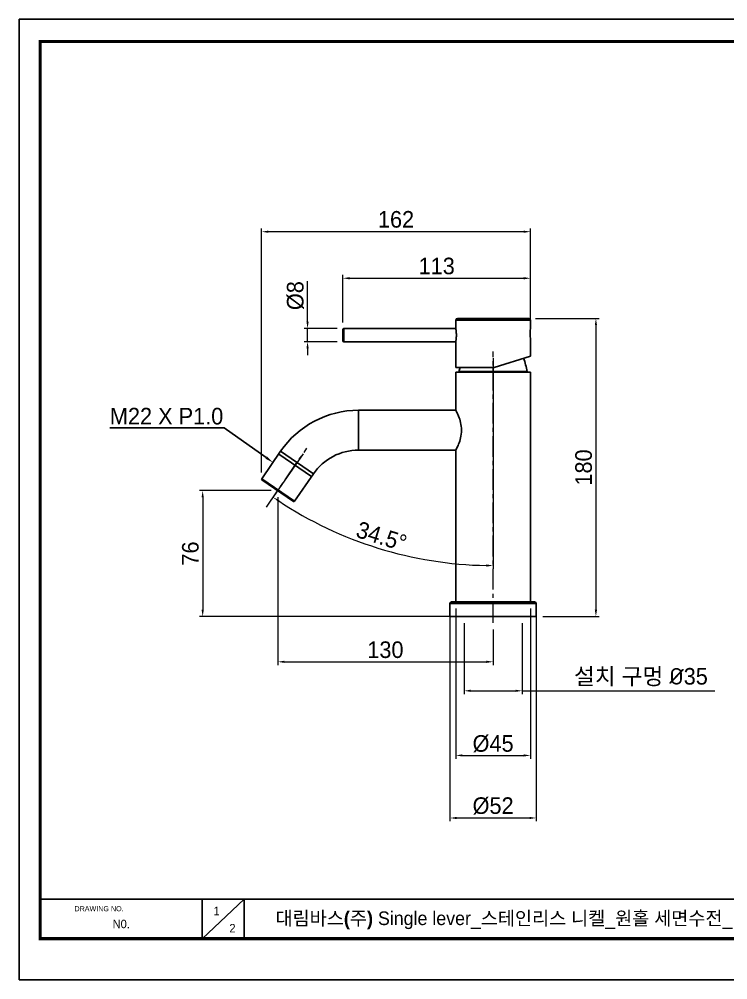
# Model space of a CAD drawing. Extents: x 0 to 790, y 0 to 579.
# Drawn here: x 0 to 427, y 0 to 579 of the extents above; entities that cross this region are included whole.
import ezdxf
from ezdxf import colors
from ezdxf.entities.mleader import LeaderData, LeaderLine
from ezdxf.math import Vec2, Vec3

# ---------------------------------------------------------------- set-up
doc = ezdxf.new("R2010")
doc.units = 0
doc.header["$LTSCALE"] = 10
doc.header["$MEASUREMENT"] = 0
doc.header["$PDMODE"] = 3
doc.header["$PDSIZE"] = -10
doc.linetypes.add('CENTER', pattern=[2, 1.25, -0.25, 0.25, -0.25])
doc.layers.get('0').update_dxf_attribs({"linetype": 'CONTINUOUS'})
doc.layers.get('DEFPOINTS').update_dxf_attribs({"linetype": 'CONTINUOUS'})
doc.layers.add('BODY', color=7, linetype='CONTINUOUS')
doc.styles.add('Daelim Dimension', font='H2GTRE.TTF')
doc.styles.get("Standard").update_dxf_attribs({"font": 'H2GTRE.TTF'})
doc.styles.add('단선완성형', font='')
doc.styles.get('단선완성형').set_extended_font_data('Gulim')
doc.dimstyles.new('DEFAULT', dxfattribs={"dimscale": 2, "dimtxt": 2, "dimasz": 2, "dimexe": 0, "dimexo": 2, "dimgap": 1, "dimtad": 1, "dimdec": 1, "dimzin": 9, "dimdsep": 46, "dimtxsty": 'Daelim Dimension', "dimcen": 0.5, "dimclrd": 252, "dimclre": 252, "dimclrt": 3, "dimadec": 1, "dimazin": 0, "dimtfac": 1, "dimtdec": 1, "dimtix": 1, "dimtmove": 0, "dimatfit": 3, "dimfxl": 1, "dimtolj": 1, "dimtzin": 1, "dimlwd": 9, "dimlwe": 9, "dimarcsym": 0})

# ---------------------------------------------------------------- blocks, each defined once
blk = doc.blocks.new('*D0')
at = {"color": 5, "lineweight": 9, "ltscale": 0.5, "transparency": 16777216}
for p, q in [((146.12, 305.55), (146.12, 452.73)), ((308.13, 387.18), (308.13, 452.73)), ((304.13, 450.73), (150.12, 450.73))]:
    blk.add_line(p, q, dxfattribs=at)
at = {"color": 5, "ltscale": 0.5, "transparency": 16777216}
for points in [[(150.12, 451.39), (150.12, 450.06), (146.12, 450.73)], [(304.13, 451.39), (304.13, 450.06), (308.13, 450.73)]]:
    blk.add_solid(points, dxfattribs=at)
at = {"layer": 'DEFPOINTS', "color": 0, "ltscale": 0.5, "transparency": 16777216}
for p in [(146.12, 450.73), (308.13, 383.18), (146.12, 301.55)]:
    blk.add_point(p, dxfattribs=at)
at = {"color": 7, "ltscale": 0.5, "transparency": 16777216, "insert": (227.12, 463.19), "char_height": 10, "attachment_point": 2, "style": 'Daelim Dimension'}
blk.add_mtext('\\A1;162', dxfattribs=at)
blk = doc.blocks.new('*D1')
at = {"color": 5, "lineweight": 9, "ltscale": 0.5, "transparency": 16777216}
for p, q in [((259.63, 218.78), (259.63, 95.49)), ((311.63, 218.78), (311.63, 95.49)), ((263.63, 97.49), (307.63, 97.49))]:
    blk.add_line(p, q, dxfattribs=at)
at = {"color": 5, "ltscale": 0.5, "transparency": 16777216}
for points in [[(263.63, 98.15), (263.63, 96.82), (259.63, 97.49)], [(307.63, 98.15), (307.63, 96.82), (311.63, 97.49)]]:
    blk.add_solid(points, dxfattribs=at)
at = {"layer": 'DEFPOINTS', "color": 0, "ltscale": 0.5, "transparency": 16777216}
for p in [(259.63, 222.78), (311.63, 222.78), (311.63, 97.49)]:
    blk.add_point(p, dxfattribs=at)
at = {"color": 7, "ltscale": 0.5, "transparency": 16777216, "insert": (285.63, 109.93), "char_height": 10, "attachment_point": 2, "style": 'Daelim Dimension'}
blk.add_mtext('\\A1;%%c52', dxfattribs=at)
blk = doc.blocks.new('*D2')
at = {"color": 5, "lineweight": 9, "ltscale": 0.5, "transparency": 16777216}
for p, q in [((263.13, 223.63), (263.13, 133.18)), ((308.13, 223.63), (308.13, 133.18)), ((267.13, 135.18), (304.13, 135.18))]:
    blk.add_line(p, q, dxfattribs=at)
at = {"color": 5, "ltscale": 0.5, "transparency": 16777216}
for points in [[(267.13, 135.84), (267.13, 134.51), (263.13, 135.18)], [(304.13, 135.84), (304.13, 134.51), (308.13, 135.18)]]:
    blk.add_solid(points, dxfattribs=at)
at = {"layer": 'DEFPOINTS', "color": 0, "ltscale": 0.5, "transparency": 16777216}
for p in [(263.13, 227.63), (308.13, 227.63), (308.13, 135.18)]:
    blk.add_point(p, dxfattribs=at)
at = {"color": 7, "ltscale": 0.5, "transparency": 16777216, "insert": (285.63, 147.4), "char_height": 10, "attachment_point": 2, "style": 'Daelim Dimension'}
blk.add_mtext('\\A1;%%c45', dxfattribs=at)
blk = doc.blocks.new('*D3')
at = {"color": 5, "lineweight": 9, "ltscale": 0.5, "transparency": 16777216}
for p, q in [((285.63, 374.63), (285.63, 247.58)), ((171.1, 316.97), (151.94, 289.08))]:
    blk.add_line(p, q, dxfattribs=at)
blk.add_arc((285.63, 483.65), 234.07, 236.48595, 269.02087, dxfattribs=at)
at = {"color": 5, "ltscale": 0.5, "transparency": 16777216}
for points in [[(156.01, 287.94), (156.76, 289.04), (153.07, 290.73)], [(281.63, 250.28), (281.62, 248.94), (285.63, 249.58)]]:
    blk.add_solid(points, dxfattribs=at)
at = {"layer": 'DEFPOINTS', "color": 0, "ltscale": 0.5, "transparency": 16777216}
for p in [(285.63, 380.97), (285.63, 378.63), (173.37, 320.26), (174.69, 322.19), (194.18, 268.18)]:
    blk.add_point(p, dxfattribs=at)
at = {"color": 7, "ltscale": 0.5, "transparency": 16777216, "insert": (219.92, 272), "char_height": 10, "attachment_point": 2, "rotation": 342.75341, "style": 'Daelim Dimension'}
blk.add_mtext('\\A1;34.5°', dxfattribs=at)
blk = doc.blocks.new('*D4')
at = {"color": 5, "lineweight": 9, "ltscale": 0.5, "transparency": 16777216}
for p, q in [((151.81, 294.71), (108.59, 294.71)), ((110.59, 290.71), (110.59, 222.93)), ((268.63, 218.93), (108.59, 218.93))]:
    blk.add_line(p, q, dxfattribs=at)
at = {"color": 5, "ltscale": 0.5, "transparency": 16777216}
for points in [[(109.92, 290.71), (111.25, 290.71), (110.59, 294.71)], [(109.92, 222.93), (111.25, 222.93), (110.59, 218.93)]]:
    blk.add_solid(points, dxfattribs=at)
at = {"layer": 'DEFPOINTS', "color": 0, "ltscale": 0.5, "transparency": 16777216}
for p in [(155.81, 294.71), (110.59, 218.93), (272.63, 218.93)]:
    blk.add_point(p, dxfattribs=at)
at = {"color": 7, "ltscale": 0.5, "transparency": 16777216, "insert": (98.13, 256.82), "char_height": 10, "attachment_point": 2, "rotation": 90, "style": 'Daelim Dimension'}
blk.add_mtext('\\A1;76', dxfattribs=at)
blk = doc.blocks.new('*D7')
at = {"color": 5, "lineweight": 9, "ltscale": 0.5, "transparency": 16777216}
for p, q in [((173.79, 396.43), (173.79, 420.89)), ((191.63, 392.43), (171.79, 392.43)), ((173.79, 384.43), (173.79, 392.43)), ((191.63, 384.43), (171.79, 384.43)), ((173.79, 380.43), (173.79, 376.43))]:
    blk.add_line(p, q, dxfattribs=at)
at = {"color": 5, "ltscale": 0.5, "transparency": 16777216}
for points in [[(173.13, 396.43), (174.46, 396.43), (173.79, 392.43)], [(173.13, 380.43), (174.46, 380.43), (173.79, 384.43)]]:
    blk.add_solid(points, dxfattribs=at)
at = {"layer": 'DEFPOINTS', "color": 0, "ltscale": 0.5, "transparency": 16777216}
for p in [(195.63, 392.43), (173.79, 384.43), (195.63, 384.43)]:
    blk.add_point(p, dxfattribs=at)
at = {"color": 7, "ltscale": 0.5, "transparency": 16777216, "insert": (161.34, 403.5), "char_height": 10, "attachment_point": 1, "rotation": 90, "style": 'Daelim Dimension'}
blk.add_mtext('\\A1;%%c8', dxfattribs=at)
blk = doc.blocks.new('*D8')
at = {"color": 5, "lineweight": 9, "ltscale": 0.5, "transparency": 16777216}
for p, q in [((195.13, 395.93), (195.13, 424.69)), ((199.13, 422.69), (304.13, 422.69)), ((308.13, 401.43), (308.13, 424.69))]:
    blk.add_line(p, q, dxfattribs=at)
at = {"color": 5, "ltscale": 0.5, "transparency": 16777216}
for points in [[(199.13, 423.35), (199.13, 422.02), (195.13, 422.69)], [(304.13, 423.35), (304.13, 422.02), (308.13, 422.69)]]:
    blk.add_solid(points, dxfattribs=at)
at = {"layer": 'DEFPOINTS', "color": 0, "ltscale": 0.5, "transparency": 16777216}
for p in [(308.13, 422.69), (308.13, 397.43), (195.13, 391.93)]:
    blk.add_point(p, dxfattribs=at)
at = {"color": 7, "ltscale": 0.5, "transparency": 16777216, "insert": (251.63, 435.09), "char_height": 10, "attachment_point": 2, "style": 'Daelim Dimension'}
blk.add_mtext('\\A1;113', dxfattribs=at)
blk = doc.blocks.new('*D9')
at = {"color": 5, "lineweight": 9, "ltscale": 0.5, "transparency": 16777216}
for p, q in [((311.12, 398.43), (349.6, 398.43)), ((347.6, 394.43), (347.6, 222.93)), ((315.63, 218.93), (349.6, 218.93))]:
    blk.add_line(p, q, dxfattribs=at)
at = {"color": 5, "ltscale": 0.5, "transparency": 16777216}
for points in [[(346.94, 394.43), (348.27, 394.43), (347.6, 398.43)], [(346.94, 222.93), (348.27, 222.93), (347.6, 218.93)]]:
    blk.add_solid(points, dxfattribs=at)
at = {"layer": 'DEFPOINTS', "color": 0, "ltscale": 0.5, "transparency": 16777216}
for p in [(307.12, 398.43), (311.63, 218.93), (347.6, 218.93)]:
    blk.add_point(p, dxfattribs=at)
at = {"color": 7, "ltscale": 0.5, "transparency": 16777216, "insert": (335.15, 308.68), "char_height": 10, "attachment_point": 2, "rotation": 90, "style": 'Daelim Dimension'}
blk.add_mtext('\\A1;180', dxfattribs=at)
blk = doc.blocks.new('*D10')
at = {"color": 5, "lineweight": 9, "ltscale": 0.5, "transparency": 16777216}
for p, q in [((268.13, 214.83), (268.13, 172.12)), ((303.13, 214.83), (303.13, 172.12)), ((272.13, 174.12), (299.13, 174.12)), ((303.13, 174.12), (419.19, 174.12))]:
    blk.add_line(p, q, dxfattribs=at)
at = {"color": 5, "ltscale": 0.5, "transparency": 16777216}
for points in [[(272.13, 174.79), (272.13, 173.45), (268.13, 174.12)], [(299.13, 174.79), (299.13, 173.45), (303.13, 174.12)]]:
    blk.add_solid(points, dxfattribs=at)
at = {"layer": 'DEFPOINTS', "color": 0, "ltscale": 0.5, "transparency": 16777216}
for p in [(268.13, 218.83), (303.13, 218.83), (303.13, 174.12)]:
    blk.add_point(p, dxfattribs=at)
at = {"color": 7, "ltscale": 0.5, "transparency": 16777216, "insert": (374.72, 182.31), "char_height": 10, "attachment_point": 5, "style": 'Daelim Dimension'}
blk.add_mtext('\\A1;설치 구멍 {\\fISOCPEUR|b0|i0|c0|p34;%%C}35', dxfattribs=at)
blk = doc.blocks.new('*D11')
at = {"color": 5, "lineweight": 9, "ltscale": 0.5, "transparency": 16777216}
for p, q in [((155.81, 290.71), (155.81, 189.59)), ((285.63, 211.13), (285.63, 189.59)), ((159.81, 191.59), (281.63, 191.59))]:
    blk.add_line(p, q, dxfattribs=at)
at = {"color": 5, "ltscale": 0.5, "transparency": 16777216}
for points in [[(159.81, 192.25), (159.81, 190.92), (155.81, 191.59)], [(281.63, 192.25), (281.63, 190.92), (285.63, 191.59)]]:
    blk.add_solid(points, dxfattribs=at)
at = {"layer": 'DEFPOINTS', "color": 0, "ltscale": 0.5, "transparency": 16777216}
for p in [(155.81, 294.71), (285.63, 215.13), (285.63, 191.59)]:
    blk.add_point(p, dxfattribs=at)
at = {"color": 7, "ltscale": 0.5, "transparency": 16777216, "insert": (220.72, 198.82), "char_height": 10, "attachment_point": 5, "style": 'Daelim Dimension'}
blk.add_mtext('\\A1;130', dxfattribs=at)

msp = doc.modelspace()

# ---------------------------------------------------------------- linework, layer by layer
at = {"color": 7, "linetype": 'Continuous'}
for p, q in [((263.13, 397.43), (263.13, 392.43)), ((308.13, 397.43), (263.13, 397.43)), ((307.13, 398.43), (264.13, 398.43)), ((308.13, 397.43), (308.13, 392.68)), ((195.13, 391.93), (195.13, 384.93)), ((195.63, 392.43), (195.63, 384.43)), ((263.13, 392.43), (195.63, 392.43)), ((263.13, 384.43), (195.63, 384.43)), ((263.13, 384.43), (263.13, 368.93)), ((308.13, 386.18), (308.13, 375.74)), ((308.13, 375.74), (286.23, 368.93)), ((263.13, 368.93), (286.23, 368.93)), ((263.13, 366.13), (263.13, 343.13)), ((308.13, 366.13), (263.13, 366.13)), ((285.63, 366.47), (265.18, 366.47)), ((285.63, 366.47), (285.63, 368.93)), ((306.08, 366.47), (285.63, 366.47)), ((308.13, 366.13), (308.13, 227.63)), ((204.51, 343.13), (204.51, 319.13)), ((263.13, 343.13), (204.51, 343.13)), ((157.53, 318.41), (146.2, 301.92)), ((177.31, 304.81), (157.53, 318.41)), ((263.13, 319.13), (204.51, 319.13)), ((263.13, 319.13), (263.13, 227.63)), ((156.4, 316.76), (176.18, 303.17)), ((146.2, 301.92), (165.98, 288.33)), ((146.33, 301.23), (165.29, 288.2)), ((177.31, 304.81), (165.98, 288.33)), ((259.63, 226.63), (259.63, 218.93)), ((311.63, 226.63), (259.63, 226.63)), ((310.63, 227.63), (260.63, 227.63)), ((311.63, 226.63), (311.63, 218.93)), ((259.63, 218.93), (311.63, 218.93)), ((260.38, 218.83), (260.38, 218.93)), ((260.38, 218.83), (310.88, 218.83)), ((310.88, 218.83), (310.88, 218.93))]:
    msp.add_line(p, q, dxfattribs=at)
at = {"color": 5}
msp.add_line((12.7, 48.49), (648.72, 48.49), dxfattribs=at)
at = {"color": 5, "ltscale": 40}
for p, q in [((110.19, 48.49), (110.19, 24.69)), ((110.19, 48.49), (110.19, 24.69)), ((135.67, 48.49), (110.19, 24.69)), ((135.67, 48.49), (110.19, 24.69)), ((135.67, 48.49), (135.67, 24.69)), ((135.67, 48.49), (135.67, 24.69))]:
    msp.add_line(p, q, dxfattribs=at)
at = {"ltscale": 0.5}
msp.add_lwpolyline([(0, 0), (789.88, 0), (789.88, 578.76), (0, 578.76)], close=True, dxfattribs=at)
at = {"color": 5, "linetype": 'ByBlock', "lineweight": 200, "const_width": 1.82}
msp.add_lwpolyline([(12.7, 24.78), (777.1, 24.78), (777.1, 565.32), (12.7, 565.32)], close=True, dxfattribs=at)
at = {"color": 7, "linetype": 'Continuous'}
for centre, radius, start, end in [((264.13, 397.43), 1, 90, 180), ((307.13, 397.43), 1, 0, 90), ((195.63, 391.93), 0.5, 90, 180), ((330.39, 389.43), 22.5, 171.69534, 188.30466), ((195.63, 384.93), 0.5, 180, 270), ((266.52, 360.5), 40, 8.57756, 20.41565), ((265.47, 366.43), 0.3, 171.41913, 270), ((304.73, 360.5), 40, 167.83333, 171.42244), ((305.78, 366.43), 0.3, 270, 8.58087), ((204.51, 286.13), 57, 90, 145.50681), ((204.51, 286.13), 33, 90, 145.50681), ((146.61, 301.64), 0.5, 145.50681, 235.50681), ((165.57, 288.61), 0.5, 235.50681, 325.50681), ((260.63, 226.63), 1, 90, 180), ((310.63, 226.63), 1, 0, 90)]:
    msp.add_arc(centre, radius, start, end, dxfattribs=at)
for points, knots in [([(263.13, 392.43), (263.13, 392.43), (263.13, 392.42), (263.13, 392.41), (263.13, 392.4), (263.13, 392.38), (263.14, 392.35), (263.15, 392.3), (263.16, 392.23), (263.18, 392.11), (263.21, 391.94), (263.24, 391.74), (263.27, 391.51), (263.31, 391.25), (263.34, 390.96), (263.39, 390.52), (263.44, 389.94), (263.48, 389.2), (263.49, 388.43), (263.48, 387.65), (263.44, 386.91), (263.38, 386.23), (263.31, 385.63), (263.25, 385.2), (263.21, 384.91), (263.18, 384.74), (263.16, 384.61), (263.14, 384.52), (263.13, 384.46), (263.13, 384.43), (263.13, 384.43)], [0, 0, 0, 0, 0.000613, 0.001378, 0.002446, 0.005491, 0.009739, 0.015182, 0.021807, 0.038511, 0.059659, 0.085036, 0.114371, 0.147375, 0.183727, 0.223077, 0.309286, 0.402776, 0.499994, 0.597211, 0.690698, 0.776906, 0.852611, 0.914955, 0.940336, 0.961485, 0.978191, 0.99026, 0.997554, 1, 1, 1, 1]), ([(263.13, 343.13), (263.29, 342.82), (263.89, 341.66), (265, 339.26), (266.22, 335.6), (266.79, 331.13), (266.22, 326.66), (265, 322.99), (263.89, 320.59), (263.29, 319.44), (263.13, 319.13)], [0, 0, 0, 0, 0.041927, 0.154632, 0.314471, 0.500003, 0.685514, 0.845346, 0.958066, 1, 1, 1, 1])]:
    msp.add_open_spline(points, degree=3, knots=knots, dxfattribs=at)
at = {"layer": 'BODY', "color": 1, "linetype": 'CENTER', "lineweight": 5}
for p, q in [((285.63, 215.13), (285.63, 378.63)), ((149.01, 284.82), (173.37, 320.26))]:
    msp.add_line(p, q, dxfattribs=at)

# ---------------------------------------------------------------- texts
at = {"color": 5, "ltscale": 40}
msp.add_text('DRAWING NO.', height=3.1171, dxfattribs=at).set_placement((33.3, 41.29))
at = {"attachment_point": 1, "style": '단선완성형'}
for s, insert, char_height, width in [('1', (117.12, 44.03), 5.1, 7.119), ('N0. ', (56.31, 36.19), 5.101, 32.0004), ('2', (126.69, 33.63), 5.1, 7.119)]:
    msp.add_mtext(s, dxfattribs=dict(at, insert=insert, char_height=char_height, width=width))
at = {"color": 2, "insert": (154.51, 41.16), "char_height": 8.198, "width": 488.8902, "attachment_point": 1, "style": '단선완성형'}
msp.add_mtext('{\\fPretendard Variable SemiBold|b0|i0|c129|p2;대림바스(주)} Single lever_스테인리스 니켈_원홀 세면수전_DL YL4A10SNCR3', dxfattribs=at)

# ---------------------------------------------------------------- dimensions: what is measured, and where the dimension line sits
at = {"color": 5, "ltscale": 0.5}
for base, p1, p2, angle, picture, middle in [((146.12, 450.73), (308.13, 383.18), (146.12, 301.55), 180, '*D0', (227.12, 450.73)), ((347.60410787, 218.92602001), (307.12479124, 398.42602001), (311.62602834, 218.92602001), 270, '*D9', (347.60410787, 308.67602001)), ((110.59, 218.93), (155.81, 294.71), (272.63, 218.93), 270, '*D4', (110.59, 256.82))]:
    dim = msp.add_linear_dim(base=base, p1=p1, p2=p2, angle=angle, dimstyle='DEFAULT', override={"dimtxt": 5, "dimexe": 1, "dimdec": 0, "dimclrd": 5, "dimclre": 5, "dimclrt": 7}, dxfattribs=at)
    dim.commit()
    dim.dimension.update_dxf_attribs({"geometry": picture, "text_midpoint": middle, "dimtype": 160})
dim = msp.add_linear_dim(base=(308.13, 422.69), p1=(195.13, 391.93), p2=(308.13, 397.43), dimstyle='DEFAULT', override={"dimtxt": 5, "dimexe": 1, "dimdec": 0, "dimclrd": 5, "dimclre": 5, "dimclrt": 7}, dxfattribs=at)
dim.commit()
dim.dimension.update_dxf_attribs({"geometry": '*D8', "text_midpoint": (251.63, 422.69), "dimtype": 160})
dim = msp.add_linear_dim(base=(173.79, 384.43), p1=(195.63, 392.43), p2=(195.63, 384.43), angle=270, text='%%c<>', dimstyle='DEFAULT', override={"dimtxt": 5, "dimexe": 1, "dimdec": 0, "dimclrd": 5, "dimclre": 5, "dimclrt": 7}, dxfattribs=at)
dim.commit()
dim.dimension.update_dxf_attribs({"geometry": '*D7', "text_midpoint": (173.79, 411.19), "dimtype": 160})
dim = msp.add_angular_dim_2l(base=(194.1845, 268.1753), line1=((174.6911, 322.1931), (173.3656, 320.2639)), line2=((285.626, 380.9667), (285.626, 378.626)), dimstyle='DEFAULT', override={"dimtxt": 5, "dimexe": 1, "dimdec": 0, "dimclrd": 5, "dimclre": 5, "dimclrt": 7}, dxfattribs=at)
dim.commit()
dim.dimension.update_dxf_attribs({"geometry": '*D3', "text_midpoint": (216.2277, 260.0995), "dimtype": 162})
dim = msp.add_linear_dim(base=(285.63, 191.59), p1=(155.81, 294.71), p2=(285.63, 215.13), dimstyle='DEFAULT', override={"dimtxt": 5, "dimexe": 1, "dimdec": 0, "dimclrd": 5, "dimclre": 5, "dimclrt": 7}, dxfattribs=at)
dim.commit()
dim.dimension.update_dxf_attribs({"geometry": '*D11', "text_midpoint": (220.72, 198.82)})
for base, p1, p2, text, picture, middle in [((308.13, 135.18), (263.13, 227.63), (308.13, 227.63), '%%c<>', '*D2', (285.63, 135.18)), ((311.63, 97.49), (259.63, 222.78), (311.63, 222.78), '%%c<>', '*D1', (285.63, 97.49)), ((303.13, 174.12), (268.13, 218.83), (303.13, 218.83), '설치 구멍 {\\fISOCPEUR|b0|i0|c0|p34;%%C}<>', '*D10', (374.72, 174.12))]:
    dim = msp.add_linear_dim(base=base, p1=p1, p2=p2, text=text, dimstyle='DEFAULT', override={"dimtxt": 5, "dimexe": 1, "dimdec": 0, "dimclrd": 5, "dimclre": 5, "dimclrt": 7}, dxfattribs=at)
    dim.commit()
    dim.dimension.update_dxf_attribs({"geometry": picture, "text_midpoint": middle, "dimtype": 160})

# ---------------------------------------------------------------- leaders
at = {"ltscale": 0.5}
ml = msp.add_multileader_mtext('Standard', dxfattribs=at)
ml.set_content('M22 X P1.0', color=256)
ml.set_leader_properties(color=5)
ml.build(insert=Vec2(0, 0))
ml.multileader.update_dxf_attribs({"text_left_attachment_type": 6, "text_right_attachment_type": 6, "dogleg_length": 0.36, "arrow_head_size": 5})
ctx = ml.context
ctx.base_point, ctx.char_height, ctx.arrow_head_size, ctx.landing_gap_size, ctx.plane_origin = Vec3(48.06, 332.6), 10, 5, 0.09, Vec3(152.93, 311.71)
ctx.left_attachment, ctx.right_attachment, ctx.text_align_type = 6, 6, 2
notes = []
notes.append((ctx, [(0, (1, 1, 0), (123.46, 332.6), (-1, 0), 0.36, [(0, [(152.93, 311.71)], 0, [])])]))
ctx.mtext.insert, ctx.mtext.alignment, ctx.mtext.flow_direction = Vec3(123.01, 344.6), 3, 5
for ctx, leaders in notes:
    for number, flags, end, landing, length, lines in leaders:
        leader = LeaderData()
        leader.index, (leader.has_last_leader_line, leader.has_dogleg_vector, leader.attachment_direction) = number, flags
        leader.last_leader_point, leader.dogleg_vector, leader.dogleg_length = Vec3(end), Vec3(landing), length
        for number, points, colour, breaks in lines:
            line = LeaderLine()
            line.index, line.vertices, line.color, line.breaks = number, Vec3.list(points), colors.encode_raw_color(colour), breaks
            leader.lines.append(line)
        ctx.leaders.append(leader)

doc.saveas('drawing.dxf')
